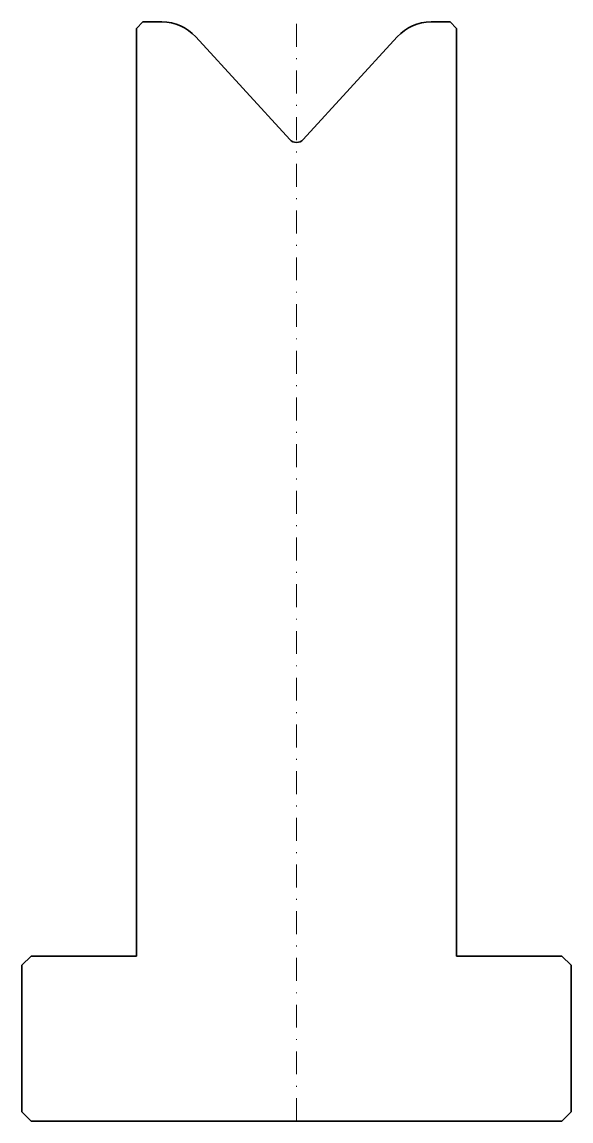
# Model space of a CAD drawing. Header units: millimetres. Extents: x -30 to 30, y -120 to 0.
import ezdxf

# ---------------------------------------------------------------- set-up
doc = ezdxf.new("R2010")
doc.units = ezdxf.units.MM
doc.header["$LTSCALE"] = 5
doc.linetypes.add('AUSGEZOGEN', pattern=[0])
doc.linetypes.add('DASHDOT', pattern=[1, 0.5, -0.25, 0, -0.25])
doc.layers.add('2', color=7, linetype='Continuous')

msp = doc.modelspace()

# ---------------------------------------------------------------- linework, layer by layer
at = {"layer": '2', "color": 7, "linetype": 'DASHDOT', "lineweight": 18}
msp.add_line((0, -120), (0, 0), dxfattribs=at)
at = {"layer": '2', "color": 7, "linetype": 'AUSGEZOGEN', "lineweight": 35}
for p, q in [((16.8, 0), (14.7, 0)), ((17.5, -0.7), (16.8, 0)), ((-16.8, 0), (-17.5, -0.7)), ((-17.5, -0.7), (-17.5, -102)), ((-14.7, 0), (-16.8, 0)), ((17.5, -102), (17.5, -0.7)), ((-0.74, -12.84), (-11.01, -1.62)), ((11.01, -1.62), (0.74, -12.84)), ((-29, -102), (-30, -103)), ((-17.5, -102), (-29, -102)), ((29, -102), (17.5, -102)), ((30, -103), (29, -102)), ((-30, -103), (-30, -119)), ((30, -119), (30, -103)), ((-30, -119), (-29, -120)), ((-29, -120), (29, -120)), ((29, -120), (30, -119))]:
    msp.add_line(p, q, dxfattribs=at)
for centre, radius, start, end in [((14.7, -5), 5, 90, 137.5), ((-14.7, -5), 5, 42.5, 90), ((0, -12.16), 1, 222.5, 317.5)]:
    msp.add_arc(centre, radius, start, end, dxfattribs=at)

doc.saveas('drawing.dxf')
